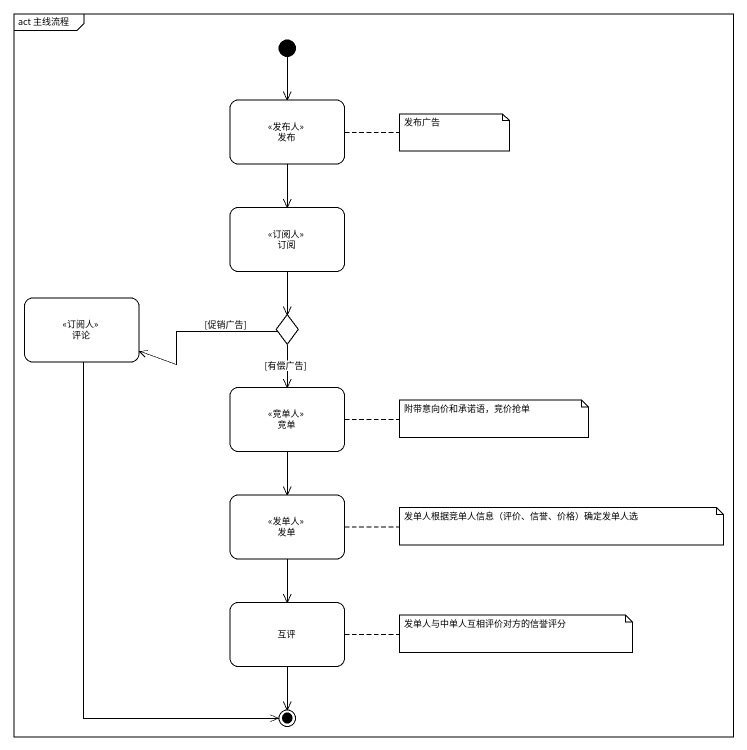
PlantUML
@startuml
mainframe act 主线流程
hide empty description
state 发布 <<发布人>>
state 订阅 <<订阅人>>
state 评论 <<订阅人>>
state choice1 <<choice>>
state 竞单 <<竞单人>>
state 发单 <<发单人>>
state 互评
[*] --> 发布
发布 --> 订阅
订阅 --> choice1
choice1 -left-> 评论 : [促销广告]
choice1 --> 竞单 : [有偿广告]
竞单 --> 发单
发单 --> 互评
评论 --> [*]
互评 --> [*]
note right of 发布 : 发布广告
note right of 竞单 : 附带意向价和承诺语，竞价抢单
note right of 发单 : 发单人根据竞单人信息（评价、信誉、价格）确定发单人选
note right of 互评 : 发单人与中单人互相评价对方的信誉评分
@enduml
